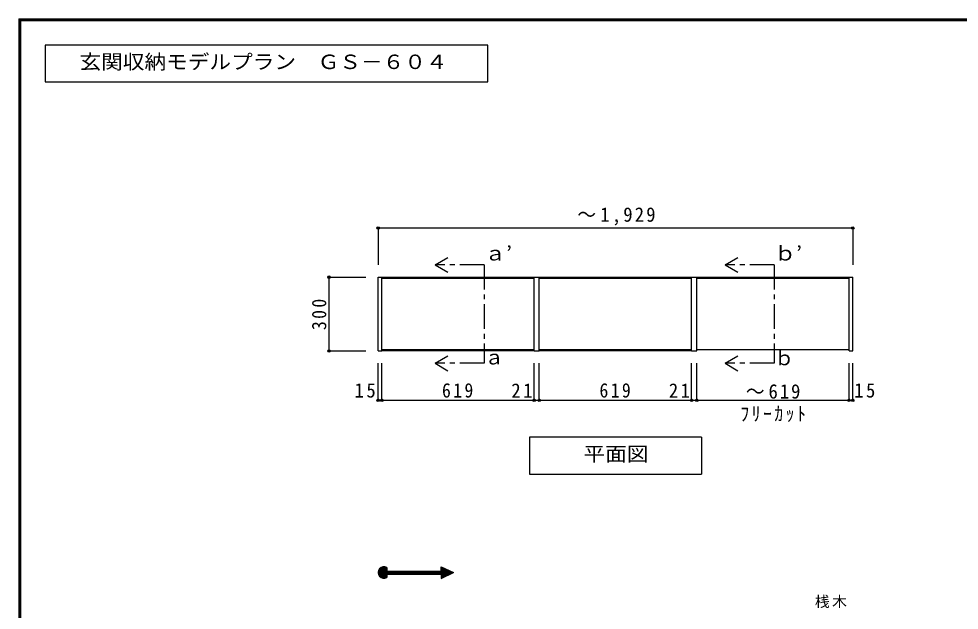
# Model space of a CAD drawing. Units: millimetres at full size, sheet at 1:20; details may follow other scales. Extents: x -3922 to 3878, y -2932 to 2722.
# Drawn here: x -3922 to -100, y 320 to 2722 of the extents above; entities that cross this region are included whole.
import ezdxf
from ezdxf.enums import TextEntityAlignment as Align

# ---------------------------------------------------------------- set-up
doc = ezdxf.new("R2010")
doc.units = ezdxf.units.MM
doc.header["$LTSCALE"] = 20
doc.header["$PDMODE"] = 32
doc.header["$PDSIZE"] = 10
doc.linetypes.add('CHAIN1', pattern=[8, 5, -1, 1, -1])
for name, color, linetype in [('0-2_本体', 2, 'Continuous'), ('0-3_固定棚', 3, 'Continuous'), ('0-4_可動棚', 2, 'Continuous'), ('0-A_文字', 7, 'Continuous'), ('0-B_寸法', 7, 'Continuous'), ('F-1_枠', 6, 'Continuous')]:
    doc.layers.add(name, color=color, linetype=linetype)
doc.styles.add('ＭＳ ゴシック', font='')
doc.styles.get('ＭＳ ゴシック').set_extended_font_data('MS Gothic')

msp = doc.modelspace()

# ---------------------------------------------------------------- linework, layer by layer
at = {"layer": '0-2_本体'}
for p, q in [((-2461.53, 1672.73), (-2446.53, 1672.73)), ((-2461.53, 1372.73), (-2461.53, 1672.73)), ((-2446.53, 1372.73), (-2446.53, 1672.73)), ((-1827.53, 1672.73), (-1806.53, 1672.73)), ((-1827.53, 1372.73), (-1827.53, 1672.73)), ((-1806.53, 1372.73), (-1806.53, 1672.73)), ((-1187.53, 1672.73), (-1166.53, 1672.73)), ((-1187.53, 1372.73), (-1187.53, 1672.73)), ((-1166.53, 1372.73), (-1166.53, 1672.73)), ((-547.53, 1672.73), (-532.53, 1672.73)), ((-547.53, 1372.73), (-547.53, 1672.73)), ((-532.53, 1372.73), (-532.53, 1672.73)), ((-2461.53, 1372.73), (-2446.53, 1372.73)), ((-1827.53, 1372.73), (-1806.53, 1372.73)), ((-1187.53, 1372.73), (-1166.53, 1372.73)), ((-547.53, 1372.73), (-532.53, 1372.73))]:
    msp.add_line(p, q, dxfattribs=at)
at = {"layer": '0-3_固定棚'}
for p, q in [((-2446.53, 1672.73), (-1827.53, 1672.73)), ((-1806.53, 1672.73), (-1187.53, 1672.73)), ((-1166.53, 1672.73), (-547.53, 1672.73)), ((-1827.53, 1372.73), (-2446.53, 1372.73)), ((-1187.53, 1372.73), (-1806.53, 1372.73))]:
    msp.add_line(p, q, dxfattribs=at)
at = {"layer": '0-4_可動棚', "color": 3}
for p, q in [((-2446.53, 1669.23), (-1827.53, 1669.23)), ((-1806.53, 1669.23), (-1187.53, 1669.23)), ((-1166.53, 1669.23), (-547.53, 1669.23)), ((-2446.53, 1379.23), (-1827.53, 1379.23)), ((-1806.53, 1379.23), (-1187.53, 1379.23)), ((-1166.53, 1379.23), (-547.53, 1379.23))]:
    msp.add_line(p, q, dxfattribs=at)
at = {"layer": '0-A_文字'}
for p, q in [((-3815.36, 2615.63), (-3815.36, 2465.63)), ((-2015.36, 2615.63), (-3815.36, 2615.63)), ((-2015.36, 2465.63), (-2015.36, 2615.63)), ((-3815.36, 2465.63), (-2015.36, 2465.63)), ((-2230.02, 1722.73), (-2178.06, 1752.73)), ((-2230.02, 1722.73), (-2178.06, 1692.73)), ((-1051.36, 1722.73), (-999.39, 1752.73)), ((-1051.36, 1722.73), (-999.39, 1692.73)), ((-2230.02, 1322.73), (-2178.06, 1352.73)), ((-1051.36, 1322.73), (-999.39, 1352.73)), ((-2230.02, 1322.73), (-2178.06, 1292.73)), ((-1051.36, 1322.73), (-999.39, 1292.73)), ((-1147.03, 1022.73), (-1147.03, 872.73)), ((-1847.03, 872.73), (-1147.03, 872.73)), ((-2461.53, 472.25), (-2437.57, 496.2)), ((-2461.39, 475.22), (-2440.54, 496.06)), ((-2461.34, 469.61), (-2434.93, 496.02)), ((-2460.91, 467.21), (-2432.53, 495.58)), ((-2460.73, 478.71), (-2444.03, 495.4)), ((-2460.28, 465.01), (-2430.34, 494.96)), ((-2459.48, 462.98), (-2428.3, 494.16)), ((-2458.97, 483.29), (-2448.62, 493.65)), ((-2458.54, 461.09), (-2426.42, 493.22)), ((-2457.46, 459.34), (-2426.12, 490.69)), ((-2456.26, 457.72), (-2426.12, 487.86)), ((-2454.93, 456.22), (-2426.12, 485.03)), ((-2453.48, 454.84), (-2426.12, 482.21)), ((-2451.91, 453.58), (-2426.12, 479.38)), ((-2450.22, 452.44), (-2424.17, 478.49)), ((-2448.4, 451.44), (-2421.34, 478.49)), ((-2446.43, 450.57), (-2418.51, 478.49)), ((-2444.31, 449.87), (-2415.68, 478.49)), ((-2442.01, 449.34), (-2426.12, 465.23)), ((-2439.48, 449.04), (-2426.12, 462.41)), ((-2436.67, 449.02), (-2426.12, 459.58)), ((-2426.12, 466.7), (-2426.12, 452.15)), ((-2426.12, 466.7), (-2205.63, 466.7)), ((-2424.65, 466.7), (-2412.86, 478.49)), ((-2421.82, 466.7), (-2410.03, 478.49)), ((-2418.99, 466.7), (-2407.2, 478.49)), ((-2416.17, 466.7), (-2404.37, 478.49)), ((-2413.34, 466.7), (-2401.54, 478.49)), ((-2410.51, 466.7), (-2398.71, 478.49)), ((-2407.68, 466.7), (-2395.89, 478.49)), ((-2404.85, 466.7), (-2393.06, 478.49)), ((-2402.02, 466.7), (-2390.23, 478.49)), ((-2399.19, 466.7), (-2387.4, 478.49)), ((-2396.37, 466.7), (-2384.57, 478.49)), ((-2393.54, 466.7), (-2381.74, 478.49)), ((-2390.71, 466.7), (-2378.92, 478.49)), ((-2387.88, 466.7), (-2376.09, 478.49)), ((-2385.05, 466.7), (-2373.26, 478.49)), ((-2382.22, 466.7), (-2370.43, 478.49)), ((-2379.4, 466.7), (-2367.6, 478.49)), ((-2376.57, 466.7), (-2364.77, 478.49)), ((-2373.74, 466.7), (-2361.94, 478.49)), ((-2370.91, 466.7), (-2359.12, 478.49)), ((-2368.08, 466.7), (-2356.29, 478.49)), ((-2365.25, 466.7), (-2353.46, 478.49)), ((-2362.42, 466.7), (-2350.63, 478.49)), ((-2359.6, 466.7), (-2347.8, 478.49)), ((-2356.77, 466.7), (-2344.97, 478.49)), ((-2353.94, 466.7), (-2342.15, 478.49)), ((-2351.11, 466.7), (-2339.32, 478.49)), ((-2348.28, 466.7), (-2336.49, 478.49)), ((-2345.45, 466.7), (-2333.66, 478.49)), ((-2342.63, 466.7), (-2330.83, 478.49)), ((-2339.8, 466.7), (-2328, 478.49)), ((-2336.97, 466.7), (-2325.18, 478.49)), ((-2334.14, 466.7), (-2322.35, 478.49)), ((-2331.31, 466.7), (-2319.52, 478.49)), ((-2328.48, 466.7), (-2316.69, 478.49)), ((-2325.66, 466.7), (-2313.86, 478.49)), ((-2322.83, 466.7), (-2311.03, 478.49)), ((-2320, 466.7), (-2308.2, 478.49)), ((-2317.17, 466.7), (-2305.38, 478.49)), ((-2314.34, 466.7), (-2302.55, 478.49)), ((-2311.51, 466.7), (-2299.72, 478.49)), ((-2308.68, 466.7), (-2296.89, 478.49)), ((-2305.86, 466.7), (-2294.06, 478.49)), ((-2303.03, 466.7), (-2291.23, 478.49)), ((-2300.2, 466.7), (-2288.41, 478.49)), ((-2297.37, 466.7), (-2285.58, 478.49)), ((-2294.54, 466.7), (-2282.75, 478.49)), ((-2291.71, 466.7), (-2279.92, 478.49)), ((-2288.89, 466.7), (-2277.09, 478.49)), ((-2286.06, 466.7), (-2274.26, 478.49)), ((-2283.23, 466.7), (-2271.44, 478.49)), ((-2280.4, 466.7), (-2268.61, 478.49)), ((-2277.57, 466.7), (-2265.78, 478.49)), ((-2274.74, 466.7), (-2262.95, 478.49)), ((-2271.92, 466.7), (-2260.12, 478.49)), ((-2269.09, 466.7), (-2257.29, 478.49)), ((-2266.26, 466.7), (-2254.46, 478.49)), ((-2263.43, 466.7), (-2251.64, 478.49)), ((-2260.6, 466.7), (-2248.81, 478.49)), ((-2257.77, 466.7), (-2245.98, 478.49)), ((-2254.94, 466.7), (-2243.15, 478.49)), ((-2252.12, 466.7), (-2240.32, 478.49)), ((-2249.29, 466.7), (-2237.49, 478.49)), ((-2246.46, 466.7), (-2234.67, 478.49)), ((-2243.63, 466.7), (-2231.84, 478.49)), ((-2240.8, 466.7), (-2229.01, 478.49)), ((-2237.97, 466.7), (-2226.18, 478.49)), ((-2235.15, 466.7), (-2223.35, 478.49)), ((-2232.32, 466.7), (-2220.52, 478.49)), ((-2229.49, 466.7), (-2217.7, 478.49)), ((-2226.66, 466.7), (-2214.87, 478.49)), ((-2223.83, 466.7), (-2212.04, 478.49)), ((-2221, 466.7), (-2209.21, 478.49)), ((-2218.18, 466.7), (-2206.38, 478.49)), ((-2215.35, 466.7), (-2192.12, 489.93)), ((-2212.52, 466.7), (-2190.19, 489.03)), ((-2209.69, 466.7), (-2188.25, 488.13)), ((-2206.86, 466.7), (-2186.32, 487.24)), ((-2205.63, 496.21), (-2154.81, 472.6)), ((-2205.63, 478.49), (-2205.63, 496.21)), ((-2205.63, 493.39), (-2203.7, 495.31)), ((-2205.63, 490.56), (-2201.77, 494.42)), ((-2205.63, 487.73), (-2199.84, 493.52)), ((-2205.63, 484.9), (-2197.91, 492.62)), ((-2205.63, 482.07), (-2195.98, 491.72)), ((-2205.63, 479.24), (-2194.05, 490.83)), ((-2205.63, 465.1), (-2184.39, 486.34)), ((-2205.63, 462.27), (-2182.46, 485.44)), ((-2205.63, 459.45), (-2180.53, 484.55)), ((-2205.63, 456.62), (-2178.6, 483.65)), ((-2205.63, 453.79), (-2176.67, 482.75)), ((-2205.63, 450.96), (-2174.74, 481.85)), ((-2205.63, 448.99), (-2154.81, 472.6)), ((-2205.63, 466.7), (-2205.63, 448.99)), ((-2204.04, 449.73), (-2172.81, 480.96)), ((-2198.75, 452.18), (-2170.87, 480.06)), ((-2193.47, 454.64), (-2168.94, 479.16)), ((-2188.19, 457.09), (-2167.01, 478.26)), ((-2182.9, 459.54), (-2165.08, 477.37)), ((-2177.62, 462), (-2163.15, 476.47)), ((-2172.34, 464.45), (-2161.22, 475.57)), ((-2167.06, 466.91), (-2159.29, 474.68)), ((-2161.77, 469.36), (-2157.36, 473.78)), ((-2156.49, 471.82), (-2155.42, 472.88)), ((-2433.45, 449.41), (-2426.12, 456.75)), ((-2429.5, 450.54), (-2426.12, 453.92))]:
    msp.add_line(p, q, dxfattribs=at)
at = {"layer": '0-A_文字', "linetype": 'CHAIN1'}
for p, q in [((-2030.02, 1722.73), (-2230.02, 1722.73)), ((-2030.02, 1722.73), (-2030.02, 1322.73)), ((-851.36, 1722.73), (-1051.36, 1722.73)), ((-851.36, 1722.73), (-851.36, 1322.73)), ((-2030.02, 1322.73), (-2230.02, 1322.73)), ((-851.36, 1322.73), (-1051.36, 1322.73))]:
    msp.add_line(p, q, dxfattribs=at)
at = {"layer": '0-A_文字'}
for points in [[(-1147.03, 1022.73), (-1847.03, 1022.73), (-1847.03, 872.73)], [(-2426.12, 493.04), (-2426.12, 478.49), (-2205.63, 478.49)]]:
    msp.add_lwpolyline(points, dxfattribs=at)
msp.add_arc((-2437.92, 472.6), 23.61, 60, 300, dxfattribs=at)
at = {"layer": '0-B_寸法', "color": 4}
for p, q in [((-2461.53, 1872.73), (-2461.53, 1722.73)), ((-2461.53, 1872.73), (-532.53, 1872.73)), ((-532.53, 1872.73), (-532.53, 1722.73)), ((-2661.53, 1672.73), (-2511.53, 1672.73)), ((-2661.53, 1672.73), (-2661.53, 1372.73)), ((-2661.53, 1372.73), (-2511.53, 1372.73)), ((-2461.53, 1172.73), (-2461.53, 1322.73)), ((-2446.53, 1172.73), (-2446.53, 1322.73)), ((-1827.53, 1172.73), (-1827.53, 1322.73)), ((-1806.53, 1172.73), (-1806.53, 1322.73)), ((-1187.53, 1172.73), (-1187.53, 1322.73)), ((-1166.53, 1172.73), (-1166.53, 1322.73)), ((-547.53, 1172.73), (-547.53, 1322.73)), ((-532.53, 1172.73), (-532.53, 1322.73)), ((-2461.53, 1172.73), (-2446.53, 1172.73)), ((-2446.53, 1172.73), (-1827.53, 1172.73)), ((-1827.53, 1172.73), (-1806.53, 1172.73)), ((-1806.53, 1172.73), (-1187.53, 1172.73)), ((-1187.53, 1172.73), (-1166.53, 1172.73)), ((-1166.53, 1172.73), (-547.53, 1172.73)), ((-547.53, 1172.73), (-532.53, 1172.73))]:
    msp.add_line(p, q, dxfattribs=at)
at = {"layer": '0-B_寸法'}
for p in [(-2461.53, 1872.73), (-532.53, 1872.73), (-2661.53, 1672.73), (-2661.53, 1372.73), (-2461.53, 1172.73), (-2446.53, 1172.73), (-1827.53, 1172.73), (-1806.53, 1172.73), (-1187.53, 1172.73), (-1166.53, 1172.73), (-547.53, 1172.73), (-532.53, 1172.73)]:
    msp.add_point(p, dxfattribs=at)
at = {"layer": 'F-1_枠'}
for p, q in [((-3922.03, 2722.29), (-3922.03, -2864.37)), ((-3922.03, 2722.29), (3877.97, 2722.29)), ((-3922.03, 2718.96), (3877.97, 2718.96)), ((-3922.03, 2715.63), (3877.97, 2715.63)), ((-3918.7, 2722.29), (-3918.7, -2864.37)), ((-3915.36, 2722.29), (-3915.36, -2864.37))]:
    msp.add_line(p, q, dxfattribs=at)

# ---------------------------------------------------------------- texts
at = {"layer": '0-A_文字', "style": 'ＭＳ ゴシック', "width": 1.1}
for s, p in [('玄関収納モデルプラン\u3000ＧＳ－６０４', (-3675.36, 2500.63)), ('ａ’', (-2030.02, 1722.73)), ('ｂ’', (-851.36, 1722.73)), ('平面図', (-1627.03, 907.73))]:
    msp.add_text(s, height=58.65, dxfattribs=at).set_placement(p, align=Align.BOTTOM_LEFT)
at = {"layer": '0-A_文字', "style": 'ＭＳ ゴシック'}
for s, p in [('ｂ', (-851.36, 1297.28)), ('ａ', (-2030.02, 1300.46))]:
    msp.add_text(s, height=58.65, dxfattribs=at).set_placement(p, align=Align.BOTTOM_LEFT)
at = {"layer": '0-B_寸法', "attachment_point": 7, "style": 'ＭＳ ゴシック'}
for s, insert, char_height in [('\\T1.23;\\W0.95;～1,929', (-1652.03, 1882.73), 58.65), ('\\T1.27;\\W0.95;15', (-2557.57, 1182.73), 58.65), ('\\T1.27;\\W0.9;619', (-2202.03, 1182.73), 58.65), ('\\T1.27;\\W0.95;21', (-1920.12, 1182.73), 58.65), ('\\T1.27;\\W0.9;619', (-1562.03, 1182.73), 58.65), ('\\T1.27;\\W0.95;21', (-1280.12, 1182.73), 58.65), ('\\T1.21;\\W0.95;～619', (-967.03, 1178.46), 58.65), ('\\T1.27;\\W0.95;15', (-526.96, 1182.73), 58.65), ('\\T1.28;\\W0.9;ﾌﾘｰｶｯﾄ', (-989.53, 1083.96), 58.65), ('\\T1.17;桟木', (-686.53, 327.92), 43.99)]:
    msp.add_mtext(s, dxfattribs=dict(at, insert=insert, char_height=char_height))
at = {"layer": '0-B_寸法', "insert": (-2671.53, 1457.73), "char_height": 58.65, "attachment_point": 7, "rotation": 90, "style": 'ＭＳ ゴシック'}
msp.add_mtext('\\T1.27;\\W0.9;300', dxfattribs=at)

doc.saveas('drawing.dxf')
